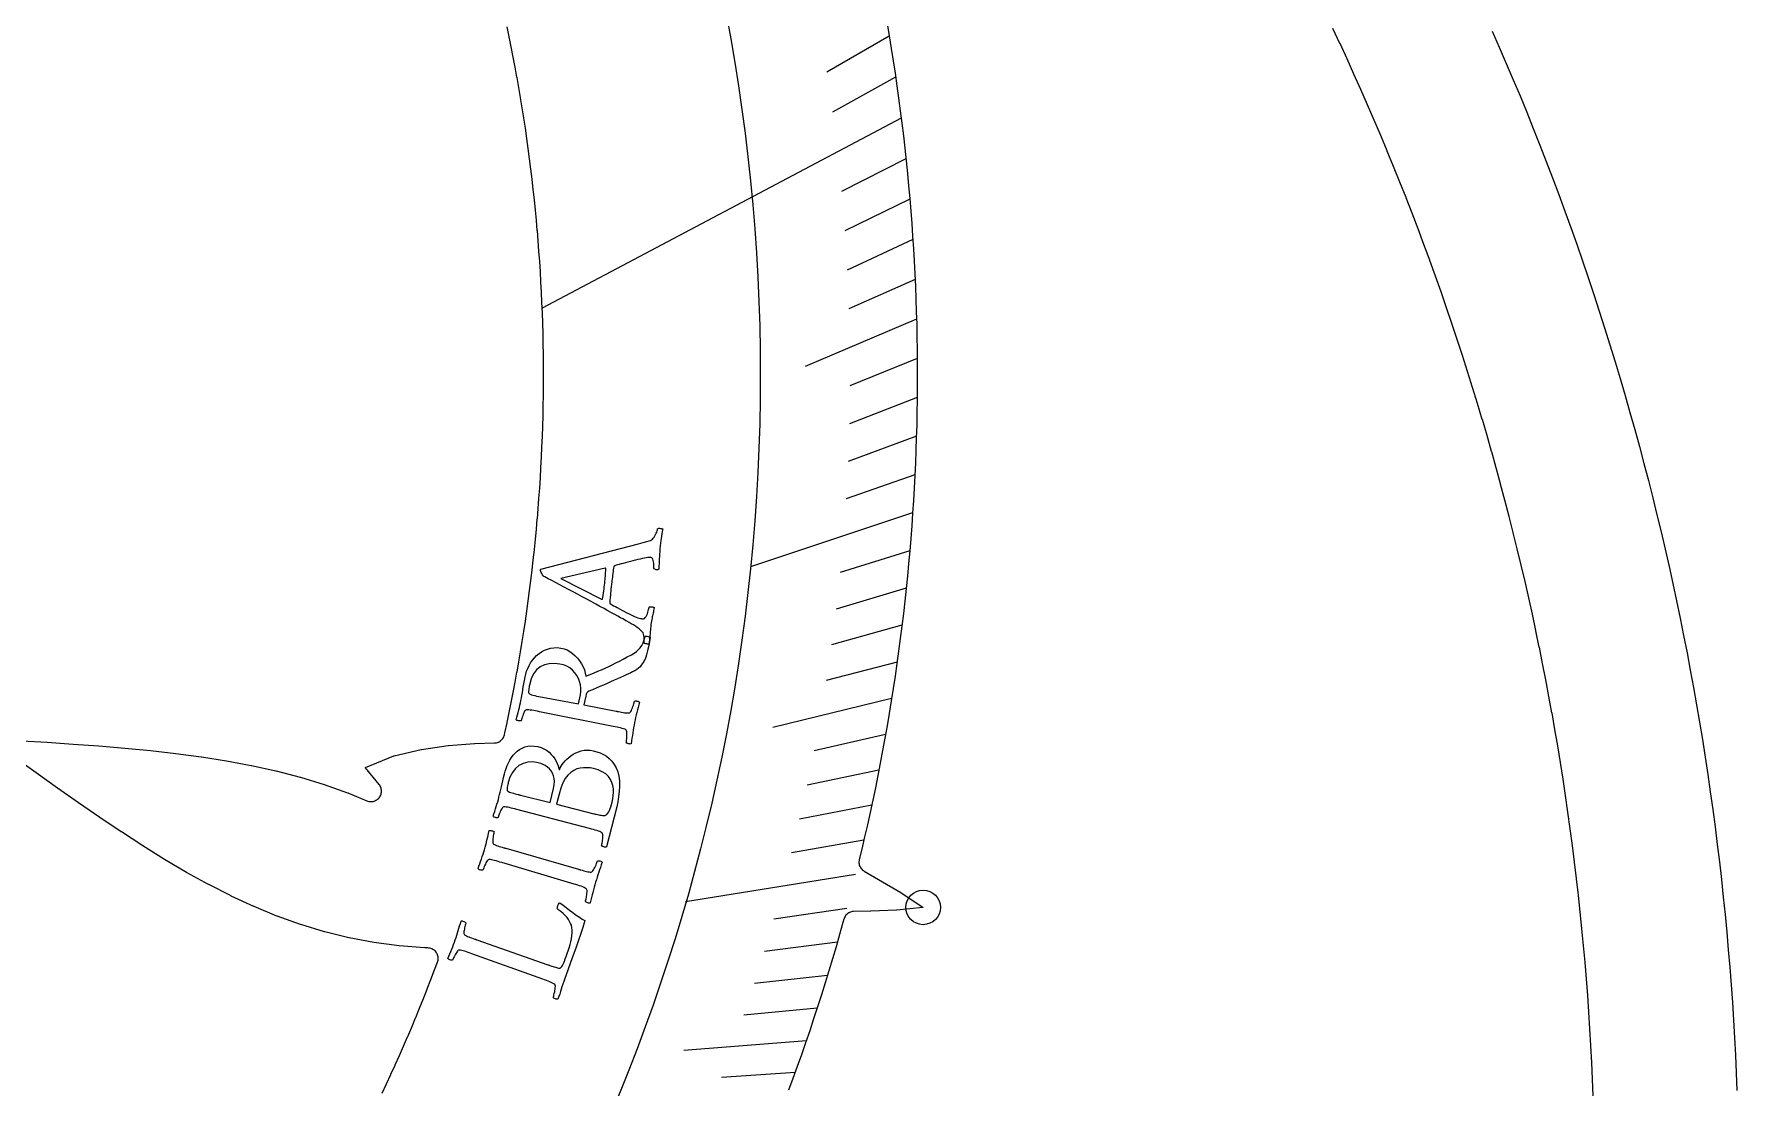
# Model space of a CAD drawing. Header units: millimetres. Extents: x -68 to 68, y -68 to 68.
# Drawn here: x 27.84 to 68.35, y 2.58 to 27.65 of the extents above; entities that cross this region are included whole.
import ezdxf

# ---------------------------------------------------------------- set-up
doc = ezdxf.new("R2010")
doc.units = ezdxf.units.MM
for name, color, linetype in [('CUT_INNER', 6, 'Continuous'), ('CUT_OUTER', 1, 'Continuous'), ('ENGRAVE', 7, 'Continuous'), ('ENGRAVE_FINE', 8, 'Continuous'), ('TEXT', 5, 'Continuous')]:
    doc.layers.add(name, color=color, linetype=linetype)

msp = doc.modelspace()

# ---------------------------------------------------------------- linework, layer by layer
at = {"layer": 'CUT_INNER'}
for points in [[(27.54, 10.8402), (28.1543, 10.8042), (28.1556, 10.8041), (28.7705, 10.7615), (29.3853, 10.7146), (29.9987, 10.6626), (30.0001, 10.6625), (30.6092, 10.604), (30.6111, 10.6038), (31.2164, 10.5363), (31.2188, 10.536), (31.8195, 10.4572), (31.8225, 10.4568), (32.4176, 10.3641), (32.4211, 10.3635), (33.0097, 10.2544), (33.0138, 10.2535), (33.595, 10.1256), (33.5996, 10.1245), (34.1727, 9.9753), (34.1778, 9.9739), (34.7419, 9.8013), (34.7474, 9.7995), (35.3019, 9.6016), (35.3077, 9.5994), (35.7615, 9.4116), (35.7847, 9.4034), (35.8085, 9.3974), (35.8327, 9.3939), (35.8572, 9.3927), (35.8817, 9.3939), (35.906, 9.3975), (35.9298, 9.4035), (35.9529, 9.4118), (35.9751, 9.4223), (35.9961, 9.4349), (36.0158, 9.4495), (36.034, 9.466), (36.0505, 9.4842), (36.0651, 9.5039), (36.0777, 9.525), (36.0881, 9.5472), (36.0964, 9.5703), (36.1023, 9.5941), (36.1059, 9.6184), (36.1071, 9.6429), (36.1059, 9.6674), (36.1023, 9.6917), (36.0963, 9.7155), (36.088, 9.7385), (36.0775, 9.7607), (36.0648, 9.7818), (36.0502, 9.8015), (35.7271, 10.1943), (35.7237, 10.199), (35.7289, 10.2014), (36.4023, 10.4796), (36.4072, 10.4814), (36.4122, 10.4828), (37.0527, 10.6289), (37.0622, 10.6307), (37.6902, 10.7236), (37.6982, 10.7245), (38.3166, 10.7757), (38.3241, 10.7761), (38.7956, 10.7869), (38.8193, 10.7886), (38.8427, 10.7925), (38.8656, 10.7986), (38.8879, 10.8069), (38.9093, 10.8172), (38.9296, 10.8295), (38.9486, 10.8437), (38.9662, 10.8597), (38.9822, 10.8772), (38.9965, 10.8962), (39.0089, 10.9164), (39.0194, 10.9377), (39.0277, 10.9599), (39.034, 10.9828), (39.0441, 11.0286), (39.0444, 11.0301), (39.0956, 11.2683), (39.0959, 11.2698), (39.1457, 11.5084), (39.146, 11.5099), (39.1942, 11.7487), (39.1945, 11.7502), (39.2414, 11.9894), (39.2416, 11.9909), (39.287, 12.2303), (39.2873, 12.2318), (39.3311, 12.4715), (39.3314, 12.473), (39.3738, 12.713), (39.3741, 12.7145), (39.415, 12.9547), (39.4152, 12.9562), (39.4547, 13.1966), (39.4549, 13.1982), (39.4929, 13.4389), (39.4931, 13.4404), (39.5296, 13.6813), (39.5298, 13.6828), (39.5649, 13.924), (39.5651, 13.9255), (39.5986, 14.1668), (39.5988, 14.1683), (39.6309, 14.4099), (39.6311, 14.4114), (39.6616, 14.6532), (39.6618, 14.6547), (39.6909, 14.8966), (39.6911, 14.8981), (39.7187, 15.1402), (39.7189, 15.1418), (39.745, 15.384), (39.7451, 15.3856), (39.7698, 15.628), (39.7699, 15.6295), (39.793, 15.8721), (39.7932, 15.8736), (39.8148, 16.1163), (39.815, 16.1178), (39.8351, 16.3607), (39.8353, 16.3622), (39.8539, 16.6052), (39.854, 16.6067), (39.8712, 16.8498), (39.8713, 16.8513), (39.887, 17.0945), (39.8871, 17.096), (39.9013, 17.3392), (39.9014, 17.3408), (39.9141, 17.5841), (39.9142, 17.5856), (39.9254, 17.8291), (39.9254, 17.8306), (39.9352, 18.0741), (39.9352, 18.0756), (39.9434, 18.3191), (39.9435, 18.3207), (39.9502, 18.5642), (39.9502, 18.5658), (39.9555, 18.8094), (39.9555, 18.8109), (39.9592, 19.0546), (39.9593, 19.0561), (39.9615, 19.2998), (39.9615, 19.3013), (39.9623, 19.545), (39.9623, 19.5465), (39.9615, 19.7902), (39.9615, 19.7917), (39.9593, 20.0354), (39.9592, 20.0369), (39.9555, 20.2805), (39.9555, 20.2821), (39.9502, 20.5257), (39.9502, 20.5272), (39.9435, 20.7708), (39.9434, 20.7723), (39.9352, 21.0159), (39.9352, 21.0174), (39.9254, 21.2609), (39.9254, 21.2624), (39.9142, 21.5058), (39.9141, 21.5074), (39.9014, 21.7507), (39.9013, 21.7522), (39.8871, 21.9955), (39.887, 21.997), (39.8713, 22.2402), (39.8712, 22.2417), (39.854, 22.4848), (39.8539, 22.4863), (39.8353, 22.7293), (39.8351, 22.7308), (39.815, 22.9736), (39.8148, 22.9752), (39.7932, 23.2179), (39.793, 23.2194), (39.7699, 23.462), (39.7698, 23.4635), (39.7451, 23.7059), (39.745, 23.7074), (39.7189, 23.9497), (39.7187, 23.9512), (39.6911, 24.1933), (39.6909, 24.1949), (39.6618, 24.4368), (39.6616, 24.4383), (39.6311, 24.68), (39.6309, 24.6816), (39.5988, 24.9231), (39.5986, 24.9246), (39.5651, 25.166), (39.5649, 25.1675), (39.5298, 25.4087), (39.5296, 25.4102), (39.4931, 25.6511), (39.4929, 25.6526), (39.4549, 25.8933), (39.4547, 25.8948), (39.4152, 26.1353), (39.415, 26.1368), (39.3741, 26.377), (39.3738, 26.3785), (39.3314, 26.6185), (39.3311, 26.62), (39.2873, 26.8597), (39.287, 26.8612), (39.2416, 27.1006), (39.2414, 27.1021), (39.1945, 27.3412), (39.1942, 27.3427), (39.146, 27.5816), (39.1457, 27.5831), (39.0959, 27.8216)], [(48.1349, 27.8987), (48.1852, 27.6032), (48.2338, 27.3074), (48.2805, 27.0113), (48.3254, 26.7149), (48.3685, 26.4182), (48.4097, 26.1213), (48.4492, 25.8242), (48.4868, 25.5268), (48.5225, 25.2292), (48.5565, 24.9313), (48.5886, 24.6333), (48.6189, 24.335), (48.6474, 24.0366), (48.6741, 23.7381), (48.6989, 23.4393), (48.7218, 23.1404), (48.743, 22.8414), (48.7623, 22.5423), (48.7797, 22.243), (48.7954, 21.9437), (48.8092, 21.6442), (48.8211, 21.3447), (48.8312, 21.0451), (48.8395, 20.7454), (48.846, 20.4457), (48.8506, 20.146), (48.8533, 19.8463), (48.8543, 19.5465), (48.8533, 19.2467), (48.8506, 18.947), (48.846, 18.6473), (48.8396, 18.3476), (48.8313, 18.0479), (48.8212, 17.7483), (48.8092, 17.4488), (48.7955, 17.1493), (48.7798, 16.85), (48.7624, 16.5507), (48.7431, 16.2516), (48.7219, 15.9526), (48.699, 15.6537), (48.6742, 15.3549), (48.6476, 15.0564), (48.6191, 14.7579), (48.5888, 14.4597), (48.5567, 14.1617), (48.5227, 13.8638), (48.4869, 13.5662), (48.4493, 13.2688), (48.4099, 12.9716), (48.3687, 12.6747), (48.3256, 12.3781), (48.2807, 12.0817), (48.234, 11.7856), (48.1855, 11.4898), (48.1351, 11.1943), (48.083, 10.8991), (48.029, 10.6042), (47.9733, 10.3097), (47.9157, 10.0155), (47.8563, 9.7217), (47.7951, 9.4282), (47.7322, 9.1351), (47.6674, 8.8424), (47.6008, 8.5502), (47.5324, 8.2583), (47.4731, 8.0116), (47.4685, 7.9873), (47.4663, 7.9626), (47.4666, 7.9379), (47.4693, 7.9133), (47.4744, 7.8891), (47.482, 7.8655), (47.4918, 7.8428), (47.5038, 7.8212), (47.5178, 7.8008), (47.5339, 7.782), (47.5517, 7.7648), (47.5711, 7.7495), (47.5919, 7.7361), (47.933, 7.5409), (47.9342, 7.5402), (48.465, 7.2289), (48.4713, 7.2249), (48.988, 6.8786), (48.9925, 6.8753), (48.9873, 6.8745), (48.3681, 6.8127), (48.3606, 6.8122), (47.7457, 6.7878), (47.7444, 6.7878), (47.3394, 6.776), (47.3149, 6.7741), (47.2908, 6.7698), (47.2672, 6.7632), (47.2444, 6.7543), (47.2225, 6.7432), (47.2019, 6.73), (47.1826, 6.7148), (47.1649, 6.6979), (47.149, 6.6792), (47.1349, 6.6592), (47.1229, 6.6378), (47.1131, 6.6154), (47.1055, 6.5921), (47.0848, 6.5164), (47.0039, 6.2278), (46.9213, 5.9396), (46.837, 5.6519), (46.7508, 5.3648), (46.6629, 5.0782), (46.5733, 4.7922), (46.4819, 4.5067), (46.3887, 4.2218), (46.2938, 3.9374), (46.1972, 3.6537), (46.0988, 3.3705), (45.9987, 3.0879), (45.8968, 2.806), (45.7933, 2.5247)], [(64.9359, 2.3925), (64.9201, 2.7894), (64.92, 2.7909), (64.9018, 3.1877), (64.9017, 3.1892), (64.881, 3.5858), (64.8809, 3.5874), (64.8578, 3.9839), (64.8577, 3.9854), (64.8321, 4.3817), (64.832, 4.3833), (64.804, 4.7795), (64.8039, 4.781), (64.7734, 5.177), (64.7733, 5.1785), (64.7405, 5.5743), (64.7403, 5.5759), (64.705, 5.9715), (64.7049, 5.973), (64.6672, 6.3684), (64.667, 6.3699), (64.6269, 6.7651), (64.6267, 6.7666), (64.5842, 7.1615), (64.584, 7.163), (64.539, 7.5576), (64.5388, 7.5591), (64.4914, 7.9535), (64.4912, 7.955), (64.4414, 8.349), (64.4412, 8.3506), (64.389, 8.7443), (64.3887, 8.7458), (64.3341, 9.1392), (64.3339, 9.1407), (64.2768, 9.5338), (64.2766, 9.5353), (64.2171, 9.928), (64.2169, 9.9295), (64.155, 10.3218), (64.1547, 10.3234), (64.0904, 10.7153), (64.0902, 10.7168), (64.0235, 11.1083), (64.0232, 11.1099), (63.9541, 11.501), (63.9538, 11.5025), (63.8823, 11.8932), (63.8821, 11.8947), (63.8082, 12.2849), (63.8079, 12.2864), (63.7316, 12.6762), (63.7313, 12.6777), (63.6526, 13.067), (63.6523, 13.0685), (63.5712, 13.4573), (63.5709, 13.4588), (63.4874, 13.8472), (63.4871, 13.8487), (63.4013, 14.2364), (63.401, 14.2379), (63.3127, 14.6252), (63.3124, 14.6267), (63.2218, 15.0134), (63.2215, 15.0149), (63.1285, 15.401), (63.1281, 15.4025), (63.0328, 15.7881), (63.0324, 15.7896), (62.9348, 16.1746), (62.9344, 16.1761), (62.8343, 16.5604), (62.8339, 16.5619), (62.7315, 16.9457), (62.7311, 16.9471), (62.6264, 17.3303), (62.626, 17.3317), (62.5189, 17.7142), (62.5184, 17.7157), (62.409, 18.0975), (62.4086, 18.0989), (62.2968, 18.4801), (62.2963, 18.4815), (62.1822, 18.862), (62.1818, 18.8634), (62.0653, 19.2432), (62.0648, 19.2446), (61.9461, 19.6236), (61.9456, 19.6251), (61.8245, 20.0033), (61.824, 20.0048), (61.7006, 20.3823), (61.7001, 20.3838), (61.5744, 20.7605), (61.5739, 20.762), (61.4458, 21.1379), (61.4453, 21.1394), (61.315, 21.5146), (61.3144, 21.516), (61.1818, 21.8904), (61.1813, 21.8918), (61.0463, 22.2654), (61.0458, 22.2668), (60.9086, 22.6395), (60.908, 22.641), (60.7685, 23.0128), (60.768, 23.0143), (60.6261, 23.3853), (60.6256, 23.3867), (60.4815, 23.7568), (60.481, 23.7582), (60.3346, 24.1275), (60.334, 24.1289), (60.1854, 24.4972), (60.1849, 24.4987), (60.034, 24.8661), (60.0334, 24.8675), (59.8803, 25.234), (59.8797, 25.2354), (59.7243, 25.6009), (59.7237, 25.6023), (59.5661, 25.9669), (59.5655, 25.9683), (59.4057, 26.3319), (59.405, 26.3333), (59.243, 26.6959), (59.2423, 26.6973), (59.0781, 27.0589), (59.0774, 27.0603), (58.9109, 27.4209), (58.9103, 27.4223), (58.7416, 27.7818)], [(36.1258, 2.4604), (36.2293, 2.681), (36.2299, 2.6823), (36.3321, 2.9036), (36.3327, 2.905), (36.4335, 3.1268), (36.4342, 3.1282), (36.5336, 3.3507), (36.5342, 3.3521), (36.6323, 3.5751), (36.6329, 3.5766), (36.7296, 3.8002), (36.7302, 3.8016), (36.8255, 4.0259), (36.8261, 4.0273), (36.92, 4.2521), (36.9206, 4.2535), (37.0132, 4.479), (37.0137, 4.4804), (37.1049, 4.7063), (37.1055, 4.7078), (37.1953, 4.9343), (37.1958, 4.9357), (37.2842, 5.1628), (37.2848, 5.1642), (37.3718, 5.3918), (37.3723, 5.3933), (37.4396, 5.5725), (37.4472, 5.5965), (37.4524, 5.6211), (37.4551, 5.6462), (37.4553, 5.6713), (37.4529, 5.6964), (37.448, 5.7211), (37.4407, 5.7452), (37.4309, 5.7684), (37.4189, 5.7905), (37.4047, 5.8113), (37.3885, 5.8306), (37.3705, 5.8481), (37.3508, 5.8638), (37.3296, 5.8774), (37.3071, 5.8887), (37.2836, 5.8978), (37.2593, 5.9045), (37.2345, 5.9086), (37.2094, 5.9103), (37.1471, 5.9113), (37.1396, 5.9116), (36.5318, 5.9574), (36.5246, 5.9581), (35.9288, 6.0377), (35.9219, 6.0388), (35.3373, 6.1504), (35.3307, 6.1519), (34.7569, 6.2941), (34.7506, 6.2958), (34.1869, 6.4671), (34.1811, 6.4691), (33.6268, 6.6679), (33.6215, 6.6699), (33.0759, 6.8944), (33.0711, 6.8965), (32.5335, 7.1448), (32.5292, 7.1468), (31.9988, 7.4166), (31.9951, 7.4186), (31.4709, 7.7077), (31.4677, 7.7094), (30.9489, 8.0153), (30.9463, 8.0169), (30.432, 8.337), (30.4299, 8.3383), (29.9192, 8.6702), (29.9176, 8.6712), (29.4097, 9.0124), (29.4085, 9.0132), (28.9031, 9.361), (28.3978, 9.7149), (27.894, 10.0731), (27.893, 10.0739), (27.3952, 10.4357)]]:
    msp.add_lwpolyline(points, dxfattribs=at)
at = {"layer": 'CUT_OUTER'}
msp.add_lwpolyline([(62.5316, 27.7192), (62.7005, 27.335), (62.8671, 26.9498), (63.0313, 26.5635), (63.1931, 26.1763), (63.3525, 25.788), (63.5095, 25.3988), (63.6642, 25.0086), (63.8164, 24.6175), (63.9663, 24.2255), (64.1137, 23.8326), (64.2587, 23.4387), (64.4014, 23.044), (64.5415, 22.6484), (64.6793, 22.2519), (64.8146, 21.8547), (64.9475, 21.4566), (65.0779, 21.0576), (65.2059, 20.6579), (65.3314, 20.2574), (65.4545, 19.8562), (65.5751, 19.4542), (65.6932, 19.0515), (65.8089, 18.648), (65.9221, 18.2439), (66.0328, 17.8391), (66.141, 17.4335), (66.2467, 17.0274), (66.3499, 16.6206), (66.4507, 16.2132), (66.5489, 15.8051), (66.6446, 15.3965), (66.7379, 14.9873), (66.8286, 14.5775), (66.9167, 14.1672), (67.0024, 13.7563), (67.0856, 13.3449), (67.1662, 12.933), (67.2443, 12.5207), (67.3198, 12.1078), (67.3929, 11.6945), (67.4633, 11.2808), (67.5313, 10.8667), (67.5967, 10.4521), (67.6596, 10.0371), (67.7199, 9.6218), (67.7776, 9.2061), (67.8328, 8.79), (67.8855, 8.3736), (67.9356, 7.957), (67.9832, 7.54), (68.0281, 7.1227), (68.0706, 6.7051), (68.1104, 6.2873), (68.1477, 5.8693), (68.1824, 5.451), (68.2146, 5.0326), (68.2442, 4.6139), (68.2712, 4.1951), (68.2957, 3.7761), (68.3176, 3.357), (68.3369, 2.9377), (68.3536, 2.5184)], dxfattribs=at)
at = {"layer": 'ENGRAVE'}
for points in [[(48.4717, 25.6478), (39.9309, 21.1286)], [(48.7436, 16.2595), (44.8873, 14.9731)], [(47.3858, 7.6575), (43.3415, 7.004)]]:
    msp.add_lwpolyline(points, dxfattribs=at)
for centre, radius in [((0, 19.5457), 45.1196), ((48.9932, 6.8751), 0.4104)]:
    msp.add_circle(centre, radius, dxfattribs=at)
at = {"layer": 'ENGRAVE_FINE'}
for points in [[(48.1865, 27.5954), (46.702, 26.7453)], [(48.3395, 26.6194), (46.8389, 25.7931)], [(48.5836, 24.6811), (47.0524, 23.9032)], [(48.6756, 23.7197), (47.1297, 22.9663)], [(48.7482, 22.7639), (47.1881, 22.0354)], [(48.8016, 21.8141), (47.2278, 21.1107)], [(48.8363, 20.8707), (46.1863, 19.7382)], [(48.8527, 19.934), (47.253, 19.2812)], [(48.8513, 19.0042), (47.2393, 18.3771)], [(48.8323, 18.0817), (47.2086, 17.4805)], [(48.7963, 17.1667), (47.1613, 16.5915)], [(48.6746, 15.3602), (47.0186, 14.8376)], [(48.5898, 14.4692), (46.924, 13.9731)], [(48.4895, 13.5865), (46.8144, 13.1172)], [(48.374, 12.7125), (46.6902, 12.27)], [(48.2439, 11.8472), (45.4178, 11.1532)], [(48.0994, 10.9909), (46.3997, 10.6025)], [(47.941, 10.1436), (46.2341, 9.7825)], [(47.769, 9.3056), (46.0554, 8.9718)], [(47.5838, 8.4768), (45.8641, 8.1705)], [(47.1752, 6.8478), (45.4448, 6.5966)], [(46.9525, 6.0476), (45.2176, 5.8242)], [(46.718, 5.2572), (44.9791, 5.0615)], [(46.4721, 4.4765), (44.7297, 4.3086)], [(46.215, 3.7056), (43.2994, 3.4718)], [(45.9472, 2.9446), (44.1994, 2.8326)]]:
    msp.add_lwpolyline(points, dxfattribs=at)
at = {"layer": 'TEXT'}
for points in [[(41.948, 13.6811), (41.9418, 13.6846), (41.9233, 13.6949), (41.8924, 13.7122), (41.8492, 13.7363), (41.7954, 13.7662), (41.7327, 13.8008), (41.6611, 13.84), (41.5807, 13.8839), (41.4934, 13.9315), (41.4013, 13.982), (41.3044, 14.0354), (41.2027, 14.0917), (41.0977, 14.1494), (40.9912, 14.2075), (40.8829, 14.2657), (40.7731, 14.3242), (40.6635, 14.3822), (40.5561, 14.4388), (40.451, 14.4941), (40.3481, 14.5481), (40.2493, 14.5999), (40.1567, 14.6483), (40.07, 14.6935), (39.9895, 14.7355), (39.9732, 14.7482), (39.9563, 14.7659), (39.939, 14.7885), (39.9211, 14.8161), (39.9055, 14.8441), (39.8948, 14.8682), (39.889, 14.8884), (39.8882, 14.9046), (39.8888, 14.9083), (39.8895, 14.9112), (39.8904, 14.9133), (39.8915, 14.9146), (39.8929, 14.9158), (39.8946, 14.9178), (39.8967, 14.9205), (39.8991, 14.924), (42.2206, 15.5225), (42.3349, 15.5544), (42.4204, 15.5788), (42.4771, 15.5957), (42.5049, 15.6049), (42.5289, 15.6162), (42.5518, 15.6328), (42.5735, 15.6548), (42.5941, 15.6821), (42.6129, 15.7122), (42.6292, 15.7426), (42.6432, 15.7731), (42.6547, 15.8039), (42.6637, 15.8321), (42.6704, 15.8547), (42.6747, 15.8717), (42.6767, 15.8832), (42.6895, 15.8895), (42.705, 15.8929), (42.7233, 15.8932), (42.7442, 15.8906), (42.7643, 15.8867), (42.7797, 15.8832), (42.7907, 15.88), (42.7971, 15.8773), (42.7876, 15.8159), (42.7786, 15.7578), (42.77, 15.703), (42.762, 15.6515), (42.7543, 15.5991), (42.747, 15.5417), (42.7399, 15.4794), (42.733, 15.412), (42.7265, 15.341), (42.7213, 15.2761), (42.7174, 15.2174), (42.7149, 15.1649), (42.7128, 15.1124), (42.7103, 15.0536), (42.7074, 14.9884), (42.7039, 14.917), (42.6929, 14.9106), (42.679, 14.907), (42.6621, 14.9062), (42.6423, 14.9082), (42.6228, 14.9124), (42.6066, 14.9182), (42.5939, 14.9255), (42.5846, 14.9343), (42.586, 14.9567), (42.5862, 14.9847), (42.5851, 15.0184), (42.5826, 15.0576), (42.5784, 15.0965), (42.5722, 15.129), (42.564, 15.1552), (42.5537, 15.1749), (42.5443, 15.1835), (42.5315, 15.1903), (42.5152, 15.1953), (42.4956, 15.1984), (42.4728, 15.1989), (42.4429, 15.1967), (42.4061, 15.1916), (42.3621, 15.1836), (42.3131, 15.1735), (42.2609, 15.1619), (42.2056, 15.1487), (42.1472, 15.134), (42.0876, 15.1185), (42.0287, 15.103), (41.9707, 15.0875), (41.9135, 15.0719), (41.8591, 15.057), (41.8098, 15.0436), (41.7655, 15.0315), (41.7262, 15.0208), (41.694, 15.012), (41.671, 15.0058), (41.6572, 15.0021), (41.6526, 15.0008), (41.652, 15.0003), (41.6503, 14.9989), (41.6473, 14.9965), (41.6432, 14.9932), (41.6389, 14.9894), (41.6358, 14.9854), (41.6337, 14.9814), (41.6327, 14.9772), (41.6271, 14.9436), (41.6217, 14.9063), (41.6162, 14.8653), (41.6109, 14.8204), (41.6057, 14.7745), (41.6006, 14.7301), (41.5956, 14.6874), (41.5908, 14.6463), (41.5895, 14.6356), (41.5883, 14.625), (41.587, 14.6144), (41.5857, 14.6038), (41.5845, 14.5935), (41.5833, 14.5836), (41.5822, 14.5743), (41.5812, 14.5656), (41.5739, 14.5043), (41.5674, 14.4477), (41.5617, 14.3959), (41.5568, 14.3489), (41.5523, 14.301), (41.5477, 14.2466), (41.543, 14.1857), (41.5382, 14.1184), (41.5383, 14.116), (41.5391, 14.1129), (41.5407, 14.1092), (41.5429, 14.1049), (41.5452, 14.1008), (41.5469, 14.0979), (41.5479, 14.0961), (41.5482, 14.0956), (41.5533, 14.0929), (41.5685, 14.0848), (41.5939, 14.0713), (41.6293, 14.0525), (41.6718, 14.0298), (41.718, 14.005), (41.768, 13.978), (41.8217, 13.9489), (41.8765, 13.9194), (41.9296, 13.8914), (41.981, 13.865), (42.0307, 13.8401), (42.0794, 13.8156), (42.1244, 13.7951), (42.1656, 13.7786), (42.203, 13.7662), (42.2367, 13.7568), (42.2669, 13.7492), (42.2935, 13.7435), (42.3166, 13.7397), (42.3394, 13.7408), (42.361, 13.7506), (42.3813, 13.7692), (42.4003, 13.7965), (42.4176, 13.8286), (42.4325, 13.8616), (42.445, 13.8955), (42.4552, 13.9303), (42.4632, 13.9622), (42.4692, 13.9874), (42.4732, 14.0061), (42.4753, 14.018), (42.4824, 14.0213), (42.4939, 14.0234), (42.5099, 14.0243), (42.5304, 14.0241), (42.5515, 14.0228), (42.5694, 14.0202), (42.5843, 14.0163), (42.5959, 14.0112), (42.5886, 13.9717), (42.5816, 13.9351), (42.575, 13.9016), (42.5688, 13.871), (42.5628, 13.842), (42.5567, 13.8129), (42.5506, 13.7839), (42.5445, 13.7549), (42.5383, 13.7235), (42.532, 13.6874), (42.5255, 13.6467), (42.519, 13.6013), (42.5128, 13.5554), (42.5076, 13.5132), (42.5035, 13.4748), (42.5005, 13.4401), (42.4979, 13.4072), (42.4953, 13.3744), (42.4927, 13.3415), (42.4901, 13.3087), (42.4871, 13.2737), (42.4834, 13.2343), (42.4791, 13.1906), (42.4741, 13.1426), (42.467, 13.1398), (42.4555, 13.1387), (42.4397, 13.1395), (42.4196, 13.142), (42.3988, 13.1457), (42.3811, 13.15), (42.3665, 13.155), (42.3549, 13.1606), (42.3572, 13.1836), (42.358, 13.2137), (42.3574, 13.251), (42.3555, 13.2953), (42.3507, 13.3395), (42.3418, 13.3763), (42.3288, 13.4056), (42.3117, 13.4275), (42.2746, 13.4647), (42.2346, 13.4997), (42.1919, 13.5326), (42.1465, 13.5634), (42.0989, 13.593), (42.05, 13.6225), (41.9997, 13.6519), (41.948, 13.6811)], [(40.3755, 14.7016), (41.3454, 14.2037), (41.3459, 14.2038), (41.3476, 14.204), (41.3503, 14.2043), (41.3542, 14.2047), (41.3581, 14.2054), (41.3609, 14.2066), (41.3627, 14.2081), (41.3635, 14.21), (41.3709, 14.2518), (41.3785, 14.2977), (41.3863, 14.3475), (41.3943, 14.4014), (41.4018, 14.4545), (41.4083, 14.5021), (41.4138, 14.5442), (41.4183, 14.5808), (41.4237, 14.6283), (41.4282, 14.6734), (41.4319, 14.7163), (41.4347, 14.7568), (41.4372, 14.7971), (41.4398, 14.8393), (41.4426, 14.8833), (41.4456, 14.9292), (41.4454, 14.9331), (41.4437, 14.9363), (41.4406, 14.939), (41.4361, 14.9409), (41.4315, 14.9424), (41.4283, 14.9434), (41.4263, 14.944), (41.4256, 14.9442)], [(39.5223, 12.3601), (39.5374, 12.4266), (39.5583, 12.4932), (39.5851, 12.5598), (39.6179, 12.6265), (39.6559, 12.6914), (39.6986, 12.7527), (39.7461, 12.8105), (39.7984, 12.8647), (39.8552, 12.9139), (39.9167, 12.9564), (39.9827, 12.9923), (40.0532, 13.0215), (40.1281, 13.0424), (40.2071, 13.0533), (40.2902, 13.0541), (40.3774, 13.0449), (40.4504, 13.0279), (40.5207, 13.0011), (40.5883, 12.9643), (40.6531, 12.9174), (40.714, 12.8629), (40.7695, 12.8033), (40.8198, 12.7385), (40.8648, 12.6685), (40.9033, 12.5959), (40.934, 12.5231), (40.9568, 12.4501), (40.972, 12.377), (41.0706, 12.4154), (41.1654, 12.4536), (41.2562, 12.4916), (41.3431, 12.5294), (41.428, 12.5678), (41.5128, 12.6074), (41.5975, 12.6484), (41.682, 12.6907), (41.7687, 12.735), (41.8598, 12.7821), (41.9554, 12.832), (42.0554, 12.8848), (42.1185, 12.922), (42.1744, 12.9625), (42.223, 13.006), (42.2645, 13.0528), (42.3001, 13.1057), (42.331, 13.168), (42.3573, 13.2397), (42.3787, 13.3206), (42.3902, 13.3261), (42.4048, 13.3278), (42.4227, 13.3258), (42.4439, 13.3199), (42.4643, 13.3128), (42.48, 13.3068), (42.491, 13.3022), (42.4973, 13.2988), (42.4813, 13.1971), (42.4645, 13.1047), (42.4471, 13.0215), (42.429, 12.9477), (42.4109, 12.8833), (42.3934, 12.8285), (42.3765, 12.7833), (42.3604, 12.7478), (42.3468, 12.7255), (42.3302, 12.6994), (42.3105, 12.6693), (42.2877, 12.6354), (42.2597, 12.6003), (42.2247, 12.5671), (42.1825, 12.5356), (42.1333, 12.5059), (42.1097, 12.4938), (42.0773, 12.4777), (42.036, 12.4576), (41.9859, 12.4336), (41.9283, 12.4064), (41.8649, 12.3771), (41.7957, 12.3456), (41.7205, 12.3119), (41.6411, 12.2767), (41.559, 12.2404), (41.4742, 12.2032), (41.3867, 12.165), (41.2984, 12.1269), (41.211, 12.09), (41.1245, 12.0541), (41.039, 12.0193), (41.013, 12.003), (40.9921, 11.9782), (40.9761, 11.9449), (40.965, 11.9031), (40.9247, 11.6899), (41.6937, 11.5423), (41.7, 11.5411), (41.7064, 11.5399), (41.7127, 11.5387), (41.719, 11.5375), (41.7254, 11.5362), (41.7317, 11.535), (41.7381, 11.5338), (41.7444, 11.5326), (41.7836, 11.5252), (41.8211, 11.5184), (41.8567, 11.5123), (41.8906, 11.5067), (41.9222, 11.5025), (41.9512, 11.5001), (41.9775, 11.4996), (42.0012, 11.5011), (42.0129, 11.5066), (42.0254, 11.5187), (42.0385, 11.5373), (42.0523, 11.5625), (42.0659, 11.5916), (42.0784, 11.6221), (42.0897, 11.6539), (42.0999, 11.687), (42.1085, 11.7182), (42.1154, 11.7441), (42.1205, 11.7649), (42.1237, 11.7804), (42.1349, 11.7843), (42.1489, 11.7863), (42.1659, 11.7864), (42.1858, 11.7845), (42.2053, 11.7808), (42.2212, 11.7752), (42.2335, 11.7678), (42.2422, 11.7586), (42.2263, 11.6953), (42.2107, 11.6334), (42.1956, 11.5728), (42.181, 11.5135), (42.1668, 11.4544), (42.1532, 11.3944), (42.1401, 11.3335), (42.1276, 11.2716), (42.1161, 11.211), (42.1052, 11.1498), (42.0948, 11.0879), (42.0851, 11.0253), (42.0757, 10.962), (42.0663, 10.8982), (42.057, 10.8338), (42.0477, 10.7688), (42.0362, 10.7635), (42.022, 10.7613), (42.0051, 10.7622), (41.9856, 10.7661), (41.9665, 10.7719), (41.9508, 10.7784), (41.9386, 10.7856), (41.9298, 10.7934), (41.9326, 10.809), (41.9358, 10.8302), (41.9393, 10.8568), (41.943, 10.8889), (41.9462, 10.9236), (41.9478, 10.9577), (41.948, 10.9913), (41.9466, 11.0243), (41.9435, 11.0535), (41.9383, 11.0756), (41.9312, 11.0905), (41.9221, 11.0984), (41.8964, 11.1114), (41.8668, 11.1234), (41.833, 11.1342), (41.7952, 11.1439), (41.7545, 11.153), (41.7122, 11.1622), (41.6682, 11.1715), (41.6227, 11.1808), (39.8628, 11.5302), (39.8171, 11.5393), (39.7726, 11.5479), (39.7293, 11.5559), (39.6874, 11.5634), (39.6478, 11.5694), (39.6119, 11.5728), (39.5796, 11.5737), (39.5508, 11.572), (39.5379, 11.5689), (39.5251, 11.5588), (39.5126, 11.5415), (39.5002, 11.5171), (39.4883, 11.4888), (39.477, 11.4599), (39.4664, 11.4303), (39.4565, 11.4), (39.4478, 11.3718), (39.4408, 11.3482), (39.4356, 11.3292), (39.4322, 11.3148), (39.4211, 11.3115), (39.407, 11.3101), (39.3901, 11.3106), (39.3703, 11.313), (39.3508, 11.3172), (39.335, 11.323), (39.3228, 11.3304), (39.3143, 11.3394), (39.3289, 11.3988), (39.3436, 11.4574), (39.3584, 11.5152), (39.3731, 11.5722), (39.3874, 11.6288), (39.4008, 11.6854), (39.4133, 11.7418), (39.4248, 11.7982), (39.4362, 11.8578), (39.4474, 11.9197), (39.4584, 11.9841), (39.4692, 12.0508), (39.4806, 12.121), (39.4932, 12.196), (39.5071, 12.2757), (39.5223, 12.3601)], [(40.3534, 12.6635), (40.2223, 12.6767), (40.1003, 12.6703), (39.9875, 12.6443), (39.8838, 12.5989), (39.7935, 12.5302), (39.7205, 12.4345), (39.6646, 12.3116), (39.6257, 12.1614), (39.6222, 12.1407), (39.6182, 12.1152), (39.6138, 12.0847), (39.6091, 12.0494), (39.6064, 12.0152), (39.6084, 11.9882), (39.615, 11.9685), (39.6263, 11.9559), (39.6473, 11.9445), (39.6751, 11.9335), (39.71, 11.923), (39.7517, 11.913), (39.7971, 11.9034), (39.8428, 11.8939), (39.8888, 11.8847), (39.9351, 11.8757), (40.7979, 11.7143), (40.8389, 11.931), (40.8488, 12.0102), (40.8489, 12.0892), (40.8394, 12.1681), (40.82, 12.2468), (40.7915, 12.3226), (40.7542, 12.3932), (40.7083, 12.4584), (40.6537, 12.5183), (40.5908, 12.5702), (40.5197, 12.6117), (40.4406, 12.6428), (40.3534, 12.6635)], [(39.0316, 10.0495), (39.0497, 10.1153), (39.0717, 10.1812), (39.0979, 10.2472), (39.128, 10.3133), (39.1622, 10.3775), (39.2002, 10.4377), (39.2422, 10.4939), (39.2882, 10.5461), (39.3385, 10.593), (39.3935, 10.6331), (39.4532, 10.6664), (39.5177, 10.6929), (39.5873, 10.7108), (39.6622, 10.718), (39.7424, 10.7145), (39.828, 10.7003), (39.9028, 10.679), (39.9721, 10.6495), (40.0356, 10.6119), (40.0934, 10.5661), (40.1451, 10.5152), (40.1903, 10.4625), (40.2289, 10.4079), (40.261, 10.3514), (40.287, 10.2964), (40.3074, 10.246), (40.3223, 10.2005), (40.3316, 10.1597), (40.3347, 10.1541), (40.3385, 10.1515), (40.3431, 10.1521), (40.3484, 10.1558), (40.362, 10.1933), (40.3816, 10.2327), (40.4072, 10.2741), (40.4386, 10.3174), (40.4754, 10.361), (40.5171, 10.4033), (40.5637, 10.4443), (40.6151, 10.4841), (40.6708, 10.5206), (40.7299, 10.5518), (40.7924, 10.5777), (40.8585, 10.5983), (40.9273, 10.6119), (40.998, 10.617), (41.0707, 10.6136), (41.1454, 10.6014), (41.2313, 10.5788), (41.3124, 10.5491), (41.3886, 10.5125), (41.46, 10.4688), (41.5261, 10.4161), (41.5864, 10.3526), (41.641, 10.2782), (41.6897, 10.1929), (41.7279, 10.0999), (41.754, 9.997), (41.7679, 9.8844), (41.7697, 9.762), (41.7624, 9.6357), (41.7494, 9.5112), (41.7307, 9.3886), (41.7063, 9.2679), (41.4592, 8.3126), (41.4473, 8.308), (41.433, 8.3066), (41.4163, 8.3085), (41.397, 8.3136), (41.3783, 8.3205), (41.363, 8.3279), (41.3512, 8.3358), (41.3429, 8.3441), (41.3466, 8.3595), (41.351, 8.3804), (41.3561, 8.4068), (41.3617, 8.4387), (41.3669, 8.4731), (41.3705, 8.507), (41.3726, 8.5405), (41.3732, 8.5736), (41.3718, 8.6029), (41.368, 8.6253), (41.3617, 8.6406), (41.3531, 8.649), (41.3283, 8.6635), (41.2994, 8.6772), (41.2663, 8.69), (41.2291, 8.7019), (41.189, 8.7134), (41.1473, 8.7251), (41.104, 8.7369), (41.059, 8.7488), (39.3239, 9.2051), (39.2787, 9.2169), (39.2348, 9.228), (39.1921, 9.2386), (39.1506, 9.2485), (39.1115, 9.2568), (39.0759, 9.2623), (39.0436, 9.2651), (39.0149, 9.2651), (39.0017, 9.2628), (38.9884, 9.2534), (38.9749, 9.2369), (38.9611, 9.2133), (38.9475, 9.1856), (38.9345, 9.157), (38.922, 9.1275), (38.91, 9.097), (38.8994, 9.0685), (38.8909, 9.0447), (38.8845, 9.0256), (38.8802, 9.0113), (38.8689, 9.0087), (38.8549, 9.0081), (38.838, 9.0096), (38.8183, 9.0132), (38.7992, 9.0186), (38.7837, 9.0253), (38.772, 9.0334), (38.764, 9.0429), (38.7821, 9.1014), (38.8004, 9.1594), (38.8186, 9.2169), (38.8369, 9.2738), (38.8548, 9.3303), (38.8716, 9.3866), (38.8874, 9.4426), (38.9023, 9.4984), (38.9171, 9.557), (38.9319, 9.6178), (38.9465, 9.6808), (38.9609, 9.7459), (38.9762, 9.8145), (38.9931, 9.8879), (39.0116, 9.9663), (39.0316, 10.0495)], [(40.1169, 9.368), (40.1997, 9.7001), (40.2162, 9.7871), (40.2216, 9.8676), (40.2158, 9.9415), (40.1989, 10.0086), (40.173, 10.0693), (40.1404, 10.1237), (40.1009, 10.1717), (40.0547, 10.2133), (40.004, 10.2487), (39.951, 10.2778), (39.8957, 10.3007), (39.8382, 10.3174), (39.7072, 10.3366), (39.5869, 10.3314), (39.4771, 10.3018), (39.3779, 10.248), (39.2915, 10.1735), (39.2203, 10.0815), (39.1643, 9.9721), (39.1232, 9.8451), (39.1184, 9.8247), (39.113, 9.7994), (39.1068, 9.7693), (39.1, 9.7343), (39.0953, 9.7003), (39.0957, 9.6733), (39.1012, 9.6532), (39.1117, 9.64), (39.1294, 9.6298), (39.1521, 9.6197), (39.1798, 9.6096), (39.2124, 9.5996), (39.2482, 9.5896), (39.285, 9.5796), (39.323, 9.5695), (39.3621, 9.5595), (39.3702, 9.5574), (39.3777, 9.5555), (39.3847, 9.5537), (39.3913, 9.5521), (39.3975, 9.5505), (39.4038, 9.5489), (39.41, 9.5473), (39.4163, 9.5457)], [(40.2712, 9.3288), (41.1554, 9.1045), (41.172, 9.1005), (41.1925, 9.0957), (41.2171, 9.0901), (41.2456, 9.0839), (41.2758, 9.0778), (41.3054, 9.0726), (41.3345, 9.0685), (41.3629, 9.0653), (41.3888, 9.0636), (41.4102, 9.0635), (41.427, 9.0652), (41.4392, 9.0685), (41.4683, 9.0883), (41.4939, 9.1138), (41.5159, 9.1451), (41.5342, 9.182), (41.5505, 9.224), (41.5662, 9.2704), (41.5812, 9.3211), (41.5955, 9.3762), (41.6117, 9.4551), (41.6217, 9.5346), (41.6257, 9.6147), (41.6236, 9.6953), (41.6123, 9.7744), (41.5886, 9.8498), (41.5527, 9.9215), (41.5045, 9.9894), (41.4414, 10.0507), (41.361, 10.1024), (41.2632, 10.1447), (41.1481, 10.1776), (41.0703, 10.1914), (40.9922, 10.1977), (40.9137, 10.1963), (40.8348, 10.1875), (40.7573, 10.1676), (40.6827, 10.1332), (40.611, 10.0844), (40.5422, 10.0211), (40.4786, 9.9402), (40.4225, 9.8383), (40.3737, 9.7155), (40.332, 9.5716)], [(38.5579, 8.2487), (38.5741, 8.3055), (38.5892, 8.3619), (38.6033, 8.4177), (38.6163, 8.4731), (38.629, 8.5288), (38.6422, 8.5856), (38.656, 8.6437), (38.6703, 8.7029), (38.682, 8.7069), (38.6962, 8.7079), (38.7129, 8.7057), (38.7321, 8.7005), (38.7508, 8.6935), (38.7661, 8.6862), (38.7779, 8.6784), (38.7862, 8.6704), (38.7826, 8.6559), (38.7783, 8.6363), (38.7735, 8.6115), (38.7679, 8.5815), (38.7626, 8.5494), (38.7583, 8.518), (38.755, 8.4873), (38.7528, 8.4575), (38.7527, 8.4308), (38.7558, 8.4095), (38.7622, 8.3938), (38.7718, 8.3835), (38.7925, 8.3718), (38.8167, 8.3604), (38.8443, 8.3493), (38.8753, 8.3386), (38.9089, 8.328), (38.9441, 8.3172), (38.981, 8.3062), (39.0195, 8.2949), (39.0257, 8.2932), (39.0319, 8.2914), (39.0381, 8.2896), (39.0443, 8.2878), (39.0505, 8.286), (39.0567, 8.2842), (39.0629, 8.2824), (39.0691, 8.2806), (40.793, 7.7836), (40.7992, 7.7818), (40.8054, 7.78), (40.8116, 7.7782), (40.8178, 7.7764), (40.824, 7.7746), (40.8302, 7.7728), (40.8364, 7.771), (40.8426, 7.7693), (40.881, 7.7583), (40.9177, 7.7482), (40.9526, 7.7388), (40.9858, 7.7302), (41.017, 7.7231), (41.0456, 7.7181), (41.0718, 7.7152), (41.0955, 7.7145), (41.1077, 7.719), (41.1212, 7.7299), (41.1359, 7.7472), (41.152, 7.771), (41.1682, 7.7988), (41.1834, 7.828), (41.1975, 7.8586), (41.2106, 7.8907), (41.2221, 7.9209), (41.2313, 7.9462), (41.2383, 7.9664), (41.2429, 7.9815), (41.2544, 7.9844), (41.2685, 7.9851), (41.2854, 7.9837), (41.3051, 7.98), (41.3242, 7.9745), (41.3395, 7.9675), (41.3511, 7.959), (41.3589, 7.949), (41.3373, 7.8875), (41.3162, 7.8272), (41.2957, 7.7682), (41.2757, 7.7105), (41.2562, 7.653), (41.2372, 7.5945), (41.2186, 7.535), (41.2005, 7.4745), (41.1835, 7.4152), (41.1671, 7.3552), (41.1511, 7.2945), (41.1357, 7.233), (41.1206, 7.1709), (41.1055, 7.1082), (41.0904, 7.0449), (41.0752, 6.9811), (41.0633, 6.9768), (41.0489, 6.9759), (41.0322, 6.9783), (41.0131, 6.984), (40.9946, 6.9915), (40.9796, 6.9994), (40.9681, 7.0077), (40.96, 7.0163), (40.9643, 7.0316), (40.9693, 7.0523), (40.9752, 7.0785), (40.9819, 7.1102), (40.9882, 7.1444), (40.9929, 7.1782), (40.9961, 7.2117), (40.9978, 7.2447), (40.9973, 7.2741), (40.9942, 7.2965), (40.9884, 7.312), (40.9801, 7.3207), (40.9557, 7.336), (40.9273, 7.3506), (40.8946, 7.3645), (40.8578, 7.3776), (40.8182, 7.3904), (40.7769, 7.4034), (40.7339, 7.4166), (40.6894, 7.43), (38.9698, 7.942), (38.9251, 7.9552), (38.8815, 7.9678), (38.8392, 7.9797), (38.7981, 7.991), (38.7593, 8.0005), (38.7238, 8.0072), (38.6917, 8.011), (38.6629, 8.0119), (38.6497, 8.0101), (38.6361, 8.0011), (38.6221, 7.985), (38.6075, 7.9619), (38.593, 7.9347), (38.5791, 7.9065), (38.5656, 7.8774), (38.5527, 7.8473), (38.5412, 7.8191), (38.5319, 7.7956), (38.5249, 7.7768), (38.5202, 7.7626), (38.5088, 7.7603), (38.4947, 7.7602), (38.4779, 7.7623), (38.4584, 7.7665), (38.4394, 7.7725), (38.4242, 7.7797), (38.4127, 7.7881), (38.405, 7.7979), (38.425, 7.8558), (38.4451, 7.9132), (38.4652, 7.97), (38.4854, 8.0263), (38.505, 8.0823), (38.5237, 8.138), (38.5413, 8.1935), (38.5579, 8.2487)], [(40.0685, 5.5126), (40.0731, 5.511), (40.0787, 5.509), (40.0853, 5.5067), (40.0929, 5.504), (40.1126, 5.4971), (40.135, 5.4893), (40.1603, 5.4804), (40.1883, 5.4706), (40.2172, 5.4608), (40.245, 5.4519), (40.2718, 5.444), (40.2974, 5.437), (40.3201, 5.432), (40.3381, 5.4297), (40.3514, 5.4303), (40.36, 5.4336), (40.3804, 5.4509), (40.3989, 5.4715), (40.4153, 5.4954), (40.4297, 5.5226), (40.4442, 5.5559), (40.4609, 5.598), (40.4797, 5.6488), (40.5005, 5.7085), (40.5776, 5.9362), (40.5958, 5.9962), (40.6116, 6.0601), (40.6249, 6.1281), (40.6357, 6.2), (40.6421, 6.2709), (40.6423, 6.3361), (40.6363, 6.3956), (40.624, 6.4492), (40.6067, 6.4952), (40.5837, 6.5416), (40.5552, 6.5883), (40.521, 6.6352), (40.4797, 6.6827), (40.4295, 6.7308), (40.3705, 6.7797), (40.3027, 6.8293), (40.294, 6.8394), (40.2901, 6.8537), (40.2908, 6.8721), (40.2962, 6.8947), (40.3084, 6.9281), (40.3217, 6.9545), (40.3361, 6.9737), (40.3517, 6.9858), (40.426, 6.9303), (40.5023, 6.8725), (40.5808, 6.8126), (40.6613, 6.7504), (40.7404, 6.6911), (40.8147, 6.6397), (40.8842, 6.5963), (40.9489, 6.561), (40.8958, 6.3964), (40.8411, 6.2329), (40.785, 6.0704), (40.7274, 5.9091), (40.6674, 5.743), (40.6042, 5.5665), (40.5377, 5.3796), (40.4676, 5.1823), (40.4437, 5.1138), (40.4216, 5.0486), (40.4016, 4.9868), (40.3835, 4.9284), (40.3657, 4.8713), (40.3468, 4.8134), (40.3267, 4.7548), (40.3053, 4.6955), (40.2931, 4.692), (40.2787, 4.6919), (40.2622, 4.6952), (40.2435, 4.7019), (40.2254, 4.7105), (40.2109, 4.7192), (40.1998, 4.7281), (40.1922, 4.7371), (40.1973, 4.7522), (40.2036, 4.7726), (40.2109, 4.7984), (40.2193, 4.8297), (40.2275, 4.8635), (40.2342, 4.897), (40.2392, 4.9302), (40.2427, 4.9631), (40.2439, 4.9924), (40.2421, 5.015), (40.2372, 5.0308), (40.2293, 5.0399), (40.2059, 5.0566), (40.1783, 5.0728), (40.1465, 5.0884), (40.1105, 5.1036), (40.0716, 5.1186), (40.0311, 5.1339), (39.989, 5.1495), (39.9453, 5.1654), (38.2571, 5.7731), (38.2132, 5.7888), (38.1704, 5.8038), (38.1288, 5.818), (38.0884, 5.8316), (38.0502, 5.8433), (38.0152, 5.852), (37.9833, 5.8576), (37.9546, 5.8601), (37.9414, 5.859), (37.9273, 5.8508), (37.9123, 5.8356), (37.8965, 5.8132), (37.8805, 5.7869), (37.865, 5.7596), (37.85, 5.7313), (37.8354, 5.702), (37.8223, 5.6744), (37.8117, 5.6515), (37.8037, 5.6331), (37.7981, 5.6192), (37.7866, 5.6176), (37.7726, 5.6183), (37.7559, 5.6213), (37.7366, 5.6266), (37.718, 5.6336), (37.7032, 5.6416), (37.6922, 5.6507), (37.6851, 5.6609), (37.7084, 5.7176), (37.7316, 5.7738), (37.7549, 5.8294), (37.7782, 5.8845), (37.8009, 5.9392), (37.8227, 5.9938), (37.8434, 6.0482), (37.8631, 6.1024), (37.8825, 6.1583), (37.9007, 6.2137), (37.9179, 6.2686), (37.9339, 6.3232), (37.9498, 6.3781), (37.9662, 6.4341), (37.9832, 6.4913), (38.0007, 6.5496), (38.0127, 6.553), (38.0269, 6.5531), (38.0435, 6.55), (38.0624, 6.5437), (38.0807, 6.5357), (38.0955, 6.5275), (38.1068, 6.5191), (38.1147, 6.5106), (38.1103, 6.4964), (38.1049, 6.477), (38.0987, 6.4525), (38.0915, 6.4229), (38.0843, 6.3911), (38.0783, 6.36), (38.0733, 6.3296), (38.0694, 6.3), (38.0678, 6.2733), (38.0697, 6.2519), (38.0752, 6.2358), (38.0842, 6.225), (38.1042, 6.2121), (38.1277, 6.1994), (38.1546, 6.1868), (38.185, 6.1744), (38.218, 6.1619), (38.2526, 6.1491), (38.2887, 6.1361), (38.3265, 6.1227), (38.3326, 6.1206), (38.3387, 6.1184), (38.3448, 6.1163), (38.3509, 6.1142), (38.3569, 6.112), (38.363, 6.1099), (38.3691, 6.1078), (38.3752, 6.1056)]]:
    msp.add_lwpolyline(points, close=True, dxfattribs=at)

doc.saveas('drawing.dxf')
